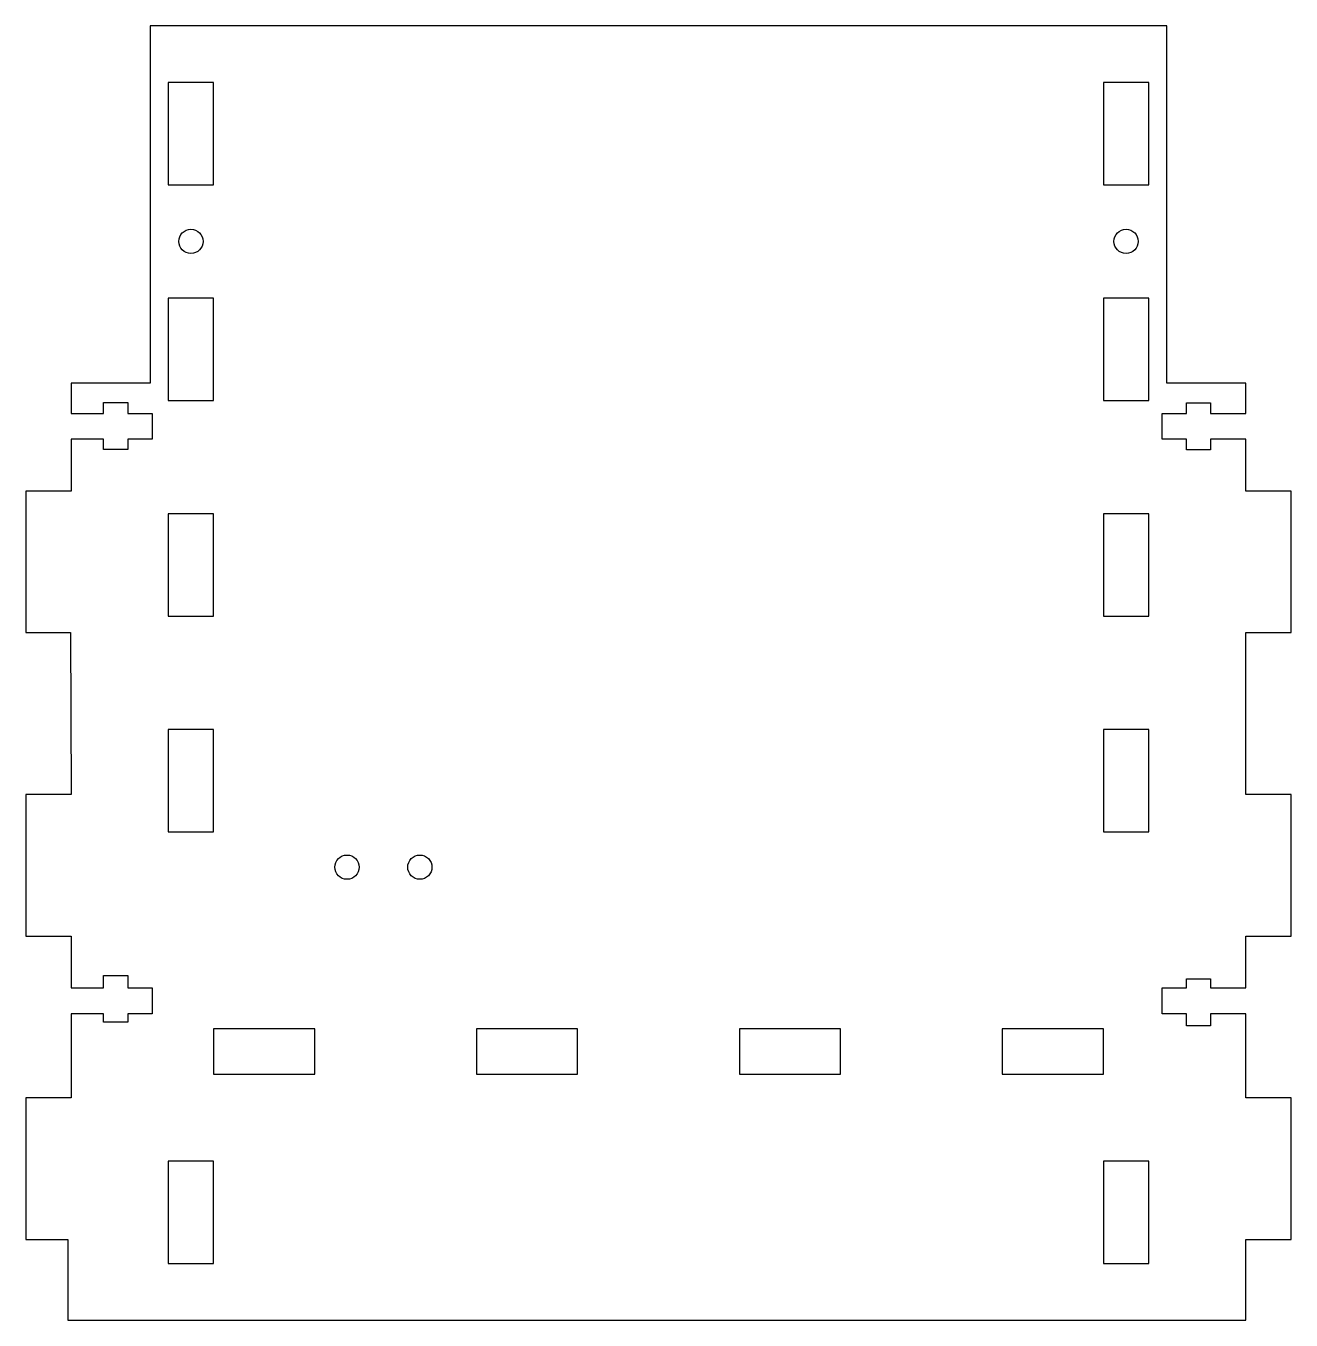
# Model space of a CAD drawing. Header units: inches. Extents: x 30 to 186, y 60 to 220.
import ezdxf

# ---------------------------------------------------------------- set-up
doc = ezdxf.new("R2010")
doc.units = ezdxf.units.IN
doc.header["$MEASUREMENT"] = 0

# ---------------------------------------------------------------- blocks, each defined once
blk = doc.blocks.new('block 2')
at = {"color": 7, "lineweight": 25, "true_color": 0xffffff}
blk.add_open_spline([(167.25, 193.05), (167.25, 193.87), (166.58, 194.55), (165.75, 194.55), (164.92, 194.55), (164.25, 193.87), (164.25, 193.05), (164.25, 192.22), (164.92, 191.55), (165.75, 191.55), (166.58, 191.55), (167.25, 192.22), (167.25, 193.05), (167.25, 193.05), (167.25, 193.05), (167.25, 193.05)], degree=3, knots=[0, 0, 0, 0, 1, 1, 1, 2, 2, 2, 3, 3, 3, 4, 4, 4, 5, 5, 5, 5], dxfattribs=at)
blk = doc.blocks.new('block 3')
at = {"color": 7, "lineweight": 25, "true_color": 0xffffff}
blk.add_open_spline([(51.65, 193.05), (51.65, 193.87), (50.98, 194.55), (50.15, 194.55), (49.32, 194.55), (48.65, 193.87), (48.65, 193.05), (48.65, 192.22), (49.32, 191.55), (50.15, 191.55), (50.98, 191.55), (51.65, 192.22), (51.65, 193.05), (51.65, 193.05), (51.65, 193.05), (51.65, 193.05)], degree=3, knots=[0, 0, 0, 0, 1, 1, 1, 2, 2, 2, 3, 3, 3, 4, 4, 4, 5, 5, 5, 5], dxfattribs=at)
blk = doc.blocks.new('block 4')
at = {"color": 7, "lineweight": 25, "true_color": 0xffffff}
blk.add_open_spline([(79.95, 115.7), (79.95, 116.53), (79.28, 117.2), (78.45, 117.2), (77.62, 117.2), (76.95, 116.53), (76.95, 115.7), (76.95, 114.87), (77.62, 114.2), (78.45, 114.2), (79.28, 114.2), (79.95, 114.87), (79.95, 115.7), (79.95, 115.7), (79.95, 115.7), (79.95, 115.7)], degree=3, knots=[0, 0, 0, 0, 1, 1, 1, 2, 2, 2, 3, 3, 3, 4, 4, 4, 5, 5, 5, 5], dxfattribs=at)
blk = doc.blocks.new('block 5')
at = {"color": 7, "lineweight": 25, "true_color": 0xffffff}
blk.add_open_spline([(70.95, 115.7), (70.95, 116.53), (70.28, 117.2), (69.45, 117.2), (68.62, 117.2), (67.95, 116.53), (67.95, 115.7), (67.95, 114.87), (68.62, 114.2), (69.45, 114.2), (70.28, 114.2), (70.95, 114.87), (70.95, 115.7), (70.95, 115.7), (70.95, 115.7), (70.95, 115.7)], degree=3, knots=[0, 0, 0, 0, 1, 1, 1, 2, 2, 2, 3, 3, 3, 4, 4, 4, 5, 5, 5, 5], dxfattribs=at)
blk = doc.blocks.new('block 6')
at = {"color": 7, "lineweight": 25, "true_color": 0xffffff}
blk.add_lwpolyline([(45.1, 175.54), (35.35, 175.54)], dxfattribs=at)
blk = doc.blocks.new('block 7')
at = {"color": 7, "lineweight": 25, "true_color": 0xffffff}
blk.add_lwpolyline([(35.35, 175.54), (35.35, 171.79)], dxfattribs=at)
blk = doc.blocks.new('block 8')
at = {"color": 7, "lineweight": 25, "true_color": 0xffffff}
blk.add_lwpolyline([(35.35, 171.79), (39.35, 171.79)], dxfattribs=at)
blk = doc.blocks.new('block 9')
at = {"color": 7, "lineweight": 25, "true_color": 0xffffff}
blk.add_lwpolyline([(39.35, 171.79), (39.35, 173.14)], dxfattribs=at)
blk = doc.blocks.new('block 10')
at = {"color": 7, "lineweight": 25, "true_color": 0xffffff}
blk.add_lwpolyline([(39.35, 173.14), (42.35, 173.14)], dxfattribs=at)
blk = doc.blocks.new('block 11')
at = {"color": 7, "lineweight": 25, "true_color": 0xffffff}
blk.add_lwpolyline([(42.35, 173.14), (42.35, 171.79)], dxfattribs=at)
blk = doc.blocks.new('block 12')
at = {"color": 7, "lineweight": 25, "true_color": 0xffffff}
blk.add_lwpolyline([(42.35, 171.79), (45.35, 171.79)], dxfattribs=at)
blk = doc.blocks.new('block 13')
at = {"color": 7, "lineweight": 25, "true_color": 0xffffff}
blk.add_lwpolyline([(45.35, 171.79), (45.35, 168.59)], dxfattribs=at)
blk = doc.blocks.new('block 14')
at = {"color": 7, "lineweight": 25, "true_color": 0xffffff}
blk.add_lwpolyline([(45.35, 168.59), (42.35, 168.59)], dxfattribs=at)
blk = doc.blocks.new('block 15')
at = {"color": 7, "lineweight": 25, "true_color": 0xffffff}
blk.add_lwpolyline([(42.35, 168.59), (42.35, 167.34)], dxfattribs=at)
blk = doc.blocks.new('block 16')
at = {"color": 7, "lineweight": 25, "true_color": 0xffffff}
blk.add_lwpolyline([(42.35, 167.34), (39.35, 167.34)], dxfattribs=at)
blk = doc.blocks.new('block 17')
at = {"color": 7, "lineweight": 25, "true_color": 0xffffff}
blk.add_lwpolyline([(39.35, 167.34), (39.35, 168.59)], dxfattribs=at)
blk = doc.blocks.new('block 18')
at = {"color": 7, "lineweight": 25, "true_color": 0xffffff}
blk.add_lwpolyline([(39.35, 168.59), (35.35, 168.59)], dxfattribs=at)
blk = doc.blocks.new('block 19')
at = {"color": 7, "lineweight": 25, "true_color": 0xffffff}
blk.add_lwpolyline([(35.35, 168.59), (35.35, 162.19)], dxfattribs=at)
blk = doc.blocks.new('block 20')
at = {"color": 7, "lineweight": 25, "true_color": 0xffffff}
blk.add_lwpolyline([(35.35, 162.19), (29.75, 162.19)], dxfattribs=at)
blk = doc.blocks.new('block 21')
at = {"color": 7, "lineweight": 25, "true_color": 0xffffff}
blk.add_lwpolyline([(29.75, 162.19), (29.75, 144.69)], dxfattribs=at)
blk = doc.blocks.new('block 22')
at = {"color": 7, "lineweight": 25, "true_color": 0xffffff}
blk.add_lwpolyline([(29.75, 144.69), (35.27, 144.69)], dxfattribs=at)
blk = doc.blocks.new('block 23')
at = {"color": 7, "lineweight": 25, "true_color": 0xffffff}
blk.add_lwpolyline([(35.27, 144.69), (35.35, 124.69)], dxfattribs=at)
blk = doc.blocks.new('block 24')
at = {"color": 7, "lineweight": 25, "true_color": 0xffffff}
blk.add_lwpolyline([(35.35, 124.69), (29.75, 124.69)], dxfattribs=at)
blk = doc.blocks.new('block 25')
at = {"color": 7, "lineweight": 25, "true_color": 0xffffff}
blk.add_lwpolyline([(29.75, 124.69), (29.75, 107.19)], dxfattribs=at)
blk = doc.blocks.new('block 26')
at = {"color": 7, "lineweight": 25, "true_color": 0xffffff}
blk.add_lwpolyline([(29.75, 107.19), (35.35, 107.19)], dxfattribs=at)
blk = doc.blocks.new('block 27')
at = {"color": 7, "lineweight": 25, "true_color": 0xffffff}
blk.add_lwpolyline([(35.35, 107.19), (35.35, 100.79)], dxfattribs=at)
blk = doc.blocks.new('block 28')
at = {"color": 7, "lineweight": 25, "true_color": 0xffffff}
blk.add_lwpolyline([(35.35, 100.79), (39.35, 100.79)], dxfattribs=at)
blk = doc.blocks.new('block 29')
at = {"color": 7, "lineweight": 25, "true_color": 0xffffff}
blk.add_lwpolyline([(39.35, 100.79), (39.35, 102.32)], dxfattribs=at)
blk = doc.blocks.new('block 30')
at = {"color": 7, "lineweight": 25, "true_color": 0xffffff}
blk.add_lwpolyline([(39.35, 102.32), (42.35, 102.32)], dxfattribs=at)
blk = doc.blocks.new('block 31')
at = {"color": 7, "lineweight": 25, "true_color": 0xffffff}
blk.add_lwpolyline([(42.35, 102.32), (42.35, 100.79)], dxfattribs=at)
blk = doc.blocks.new('block 32')
at = {"color": 7, "lineweight": 25, "true_color": 0xffffff}
blk.add_lwpolyline([(42.35, 100.79), (45.35, 100.79)], dxfattribs=at)
blk = doc.blocks.new('block 33')
at = {"color": 7, "lineweight": 25, "true_color": 0xffffff}
blk.add_lwpolyline([(45.35, 100.79), (45.35, 97.59)], dxfattribs=at)
blk = doc.blocks.new('block 34')
at = {"color": 7, "lineweight": 25, "true_color": 0xffffff}
blk.add_lwpolyline([(45.35, 97.59), (42.35, 97.59)], dxfattribs=at)
blk = doc.blocks.new('block 35')
at = {"color": 7, "lineweight": 25, "true_color": 0xffffff}
blk.add_lwpolyline([(42.35, 97.59), (42.35, 96.53)], dxfattribs=at)
blk = doc.blocks.new('block 36')
at = {"color": 7, "lineweight": 25, "true_color": 0xffffff}
blk.add_lwpolyline([(42.35, 96.53), (39.35, 96.53)], dxfattribs=at)
blk = doc.blocks.new('block 37')
at = {"color": 7, "lineweight": 25, "true_color": 0xffffff}
blk.add_lwpolyline([(39.35, 96.53), (39.35, 97.59)], dxfattribs=at)
blk = doc.blocks.new('block 38')
at = {"color": 7, "lineweight": 25, "true_color": 0xffffff}
blk.add_lwpolyline([(39.35, 97.59), (35.35, 97.59)], dxfattribs=at)
blk = doc.blocks.new('block 39')
at = {"color": 7, "lineweight": 25, "true_color": 0xffffff}
blk.add_lwpolyline([(35.35, 97.59), (35.35, 87.19)], dxfattribs=at)
blk = doc.blocks.new('block 40')
at = {"color": 7, "lineweight": 25, "true_color": 0xffffff}
blk.add_lwpolyline([(35.35, 87.19), (29.75, 87.19)], dxfattribs=at)
blk = doc.blocks.new('block 41')
at = {"color": 7, "lineweight": 25, "true_color": 0xffffff}
blk.add_lwpolyline([(29.75, 87.19), (29.75, 69.69)], dxfattribs=at)
blk = doc.blocks.new('block 42')
at = {"color": 7, "lineweight": 25, "true_color": 0xffffff}
blk.add_lwpolyline([(29.75, 69.69), (34.95, 69.69)], dxfattribs=at)
blk = doc.blocks.new('block 43')
at = {"color": 7, "lineweight": 25, "true_color": 0xffffff}
blk.add_lwpolyline([(34.95, 69.69), (34.95, 59.71)], dxfattribs=at)
blk = doc.blocks.new('block 44')
at = {"color": 7, "lineweight": 25, "true_color": 0xffffff}
blk.add_lwpolyline([(34.95, 59.71), (180.55, 59.71)], dxfattribs=at)
blk = doc.blocks.new('block 45')
at = {"color": 7, "lineweight": 25, "true_color": 0xffffff}
blk.add_lwpolyline([(180.55, 59.71), (180.55, 69.69)], dxfattribs=at)
blk = doc.blocks.new('block 46')
at = {"color": 7, "lineweight": 25, "true_color": 0xffffff}
blk.add_lwpolyline([(180.55, 69.69), (186.15, 69.69)], dxfattribs=at)
blk = doc.blocks.new('block 47')
at = {"color": 7, "lineweight": 25, "true_color": 0xffffff}
blk.add_lwpolyline([(186.15, 69.69), (186.15, 87.19)], dxfattribs=at)
blk = doc.blocks.new('block 48')
at = {"color": 7, "lineweight": 25, "true_color": 0xffffff}
blk.add_lwpolyline([(186.15, 87.19), (180.55, 87.19)], dxfattribs=at)
blk = doc.blocks.new('block 49')
at = {"color": 7, "lineweight": 25, "true_color": 0xffffff}
blk.add_lwpolyline([(180.55, 87.19), (180.55, 97.59)], dxfattribs=at)
blk = doc.blocks.new('block 50')
at = {"color": 7, "lineweight": 25, "true_color": 0xffffff}
blk.add_lwpolyline([(180.55, 97.59), (176.2, 97.59)], dxfattribs=at)
blk = doc.blocks.new('block 51')
at = {"color": 7, "lineweight": 25, "true_color": 0xffffff}
blk.add_lwpolyline([(176.2, 97.59), (176.2, 96.1)], dxfattribs=at)
blk = doc.blocks.new('block 52')
at = {"color": 7, "lineweight": 25, "true_color": 0xffffff}
blk.add_lwpolyline([(176.2, 96.1), (173.2, 96.1)], dxfattribs=at)
blk = doc.blocks.new('block 53')
at = {"color": 7, "lineweight": 25, "true_color": 0xffffff}
blk.add_lwpolyline([(173.2, 96.1), (173.2, 97.59)], dxfattribs=at)
blk = doc.blocks.new('block 54')
at = {"color": 7, "lineweight": 25, "true_color": 0xffffff}
blk.add_lwpolyline([(173.2, 97.59), (170.2, 97.59)], dxfattribs=at)
blk = doc.blocks.new('block 55')
at = {"color": 7, "lineweight": 25, "true_color": 0xffffff}
blk.add_lwpolyline([(170.2, 97.59), (170.2, 100.79)], dxfattribs=at)
blk = doc.blocks.new('block 56')
at = {"color": 7, "lineweight": 25, "true_color": 0xffffff}
blk.add_lwpolyline([(170.2, 100.79), (173.2, 100.79)], dxfattribs=at)
blk = doc.blocks.new('block 57')
at = {"color": 7, "lineweight": 25, "true_color": 0xffffff}
blk.add_lwpolyline([(173.2, 100.79), (173.2, 101.9)], dxfattribs=at)
blk = doc.blocks.new('block 58')
at = {"color": 7, "lineweight": 25, "true_color": 0xffffff}
blk.add_lwpolyline([(173.2, 101.9), (176.2, 101.9)], dxfattribs=at)
blk = doc.blocks.new('block 59')
at = {"color": 7, "lineweight": 25, "true_color": 0xffffff}
blk.add_lwpolyline([(176.2, 101.9), (176.2, 100.79)], dxfattribs=at)
blk = doc.blocks.new('block 60')
at = {"color": 7, "lineweight": 25, "true_color": 0xffffff}
blk.add_lwpolyline([(176.2, 100.79), (180.55, 100.79)], dxfattribs=at)
blk = doc.blocks.new('block 61')
at = {"color": 7, "lineweight": 25, "true_color": 0xffffff}
blk.add_lwpolyline([(180.55, 100.79), (180.55, 107.19)], dxfattribs=at)
blk = doc.blocks.new('block 62')
at = {"color": 7, "lineweight": 25, "true_color": 0xffffff}
blk.add_lwpolyline([(180.55, 107.19), (186.15, 107.19)], dxfattribs=at)
blk = doc.blocks.new('block 63')
at = {"color": 7, "lineweight": 25, "true_color": 0xffffff}
blk.add_lwpolyline([(186.15, 107.19), (186.15, 124.69)], dxfattribs=at)
blk = doc.blocks.new('block 64')
at = {"color": 7, "lineweight": 25, "true_color": 0xffffff}
blk.add_lwpolyline([(186.15, 124.69), (180.55, 124.69)], dxfattribs=at)
blk = doc.blocks.new('block 65')
at = {"color": 7, "lineweight": 25, "true_color": 0xffffff}
blk.add_lwpolyline([(180.55, 124.69), (180.55, 144.69)], dxfattribs=at)
blk = doc.blocks.new('block 66')
at = {"color": 7, "lineweight": 25, "true_color": 0xffffff}
blk.add_lwpolyline([(180.55, 144.69), (186.15, 144.69)], dxfattribs=at)
blk = doc.blocks.new('block 67')
at = {"color": 7, "lineweight": 25, "true_color": 0xffffff}
blk.add_lwpolyline([(186.15, 144.69), (186.15, 162.19)], dxfattribs=at)
blk = doc.blocks.new('block 68')
at = {"color": 7, "lineweight": 25, "true_color": 0xffffff}
blk.add_lwpolyline([(186.15, 162.19), (180.55, 162.19)], dxfattribs=at)
blk = doc.blocks.new('block 69')
at = {"color": 7, "lineweight": 25, "true_color": 0xffffff}
blk.add_lwpolyline([(180.55, 162.19), (180.55, 168.59)], dxfattribs=at)
blk = doc.blocks.new('block 70')
at = {"color": 7, "lineweight": 25, "true_color": 0xffffff}
blk.add_lwpolyline([(180.55, 168.59), (176.2, 168.59)], dxfattribs=at)
blk = doc.blocks.new('block 71')
at = {"color": 7, "lineweight": 25, "true_color": 0xffffff}
blk.add_lwpolyline([(176.2, 168.59), (176.2, 167.29)], dxfattribs=at)
blk = doc.blocks.new('block 72')
at = {"color": 7, "lineweight": 25, "true_color": 0xffffff}
blk.add_lwpolyline([(176.2, 167.29), (173.2, 167.29)], dxfattribs=at)
blk = doc.blocks.new('block 73')
at = {"color": 7, "lineweight": 25, "true_color": 0xffffff}
blk.add_lwpolyline([(173.2, 167.29), (173.2, 168.59)], dxfattribs=at)
blk = doc.blocks.new('block 74')
at = {"color": 7, "lineweight": 25, "true_color": 0xffffff}
blk.add_lwpolyline([(173.2, 168.59), (170.2, 168.59)], dxfattribs=at)
blk = doc.blocks.new('block 75')
at = {"color": 7, "lineweight": 25, "true_color": 0xffffff}
blk.add_lwpolyline([(170.2, 168.59), (170.2, 171.79)], dxfattribs=at)
blk = doc.blocks.new('block 76')
at = {"color": 7, "lineweight": 25, "true_color": 0xffffff}
blk.add_lwpolyline([(170.2, 171.79), (173.2, 171.79)], dxfattribs=at)
blk = doc.blocks.new('block 77')
at = {"color": 7, "lineweight": 25, "true_color": 0xffffff}
blk.add_lwpolyline([(173.2, 171.79), (173.2, 173.09)], dxfattribs=at)
blk = doc.blocks.new('block 78')
at = {"color": 7, "lineweight": 25, "true_color": 0xffffff}
blk.add_lwpolyline([(173.2, 173.09), (176.2, 173.09)], dxfattribs=at)
blk = doc.blocks.new('block 79')
at = {"color": 7, "lineweight": 25, "true_color": 0xffffff}
blk.add_lwpolyline([(176.2, 173.09), (176.2, 171.79)], dxfattribs=at)
blk = doc.blocks.new('block 80')
at = {"color": 7, "lineweight": 25, "true_color": 0xffffff}
blk.add_lwpolyline([(176.2, 171.79), (180.55, 171.79)], dxfattribs=at)
blk = doc.blocks.new('block 81')
at = {"color": 7, "lineweight": 25, "true_color": 0xffffff}
blk.add_lwpolyline([(180.55, 171.79), (180.55, 175.54)], dxfattribs=at)
blk = doc.blocks.new('block 82')
at = {"color": 7, "lineweight": 25, "true_color": 0xffffff}
blk.add_lwpolyline([(180.55, 175.54), (170.8, 175.54)], dxfattribs=at)
blk = doc.blocks.new('block 83')
at = {"color": 7, "lineweight": 25, "true_color": 0xffffff}
blk.add_lwpolyline([(170.8, 175.54), (170.8, 219.69)], dxfattribs=at)
blk = doc.blocks.new('block 84')
at = {"color": 7, "lineweight": 25, "true_color": 0xffffff}
blk.add_lwpolyline([(170.8, 219.69), (45.1, 219.69)], dxfattribs=at)
blk = doc.blocks.new('block 85')
at = {"color": 7, "lineweight": 25, "true_color": 0xffffff}
blk.add_lwpolyline([(45.1, 219.69), (45.1, 175.54)], dxfattribs=at)
blk = doc.blocks.new('block 86')
at = {"color": 7, "lineweight": 25, "true_color": 0xffffff}
blk.add_lwpolyline([(168.55, 132.71), (162.95, 132.71), (162.95, 120.05), (168.55, 120.05), (168.55, 132.71)], dxfattribs=at)
blk = doc.blocks.new('block 87')
at = {"color": 7, "lineweight": 25, "true_color": 0xffffff}
blk.add_lwpolyline([(168.55, 212.71), (162.95, 212.71), (162.95, 200.05), (168.55, 200.05), (168.55, 212.71)], dxfattribs=at)
blk = doc.blocks.new('block 88')
at = {"color": 7, "lineweight": 25, "true_color": 0xffffff}
blk.add_lwpolyline([(168.55, 186.05), (162.95, 186.05), (162.95, 173.38), (168.55, 173.38), (168.55, 186.05)], dxfattribs=at)
blk = doc.blocks.new('block 89')
at = {"color": 7, "lineweight": 25, "true_color": 0xffffff}
blk.add_lwpolyline([(168.55, 159.38), (162.95, 159.38), (162.95, 146.71), (168.55, 146.71), (168.55, 159.38)], dxfattribs=at)
blk = doc.blocks.new('block 90')
at = {"color": 7, "lineweight": 25, "true_color": 0xffffff}
blk.add_lwpolyline([(52.95, 90.1), (65.45, 90.1), (65.45, 95.7), (52.95, 95.7), (52.95, 90.1)], dxfattribs=at)
blk = doc.blocks.new('block 91')
at = {"color": 7, "lineweight": 25, "true_color": 0xffffff}
blk.add_lwpolyline([(117.95, 90.1), (130.45, 90.1), (130.45, 95.7), (117.95, 95.7), (117.95, 90.1)], dxfattribs=at)
blk = doc.blocks.new('block 92')
at = {"color": 7, "lineweight": 25, "true_color": 0xffffff}
blk.add_lwpolyline([(168.55, 79.38), (162.95, 79.38), (162.95, 66.71), (168.55, 66.71), (168.55, 79.38)], dxfattribs=at)
blk = doc.blocks.new('block 93')
at = {"color": 7, "lineweight": 25, "true_color": 0xffffff}
blk.add_lwpolyline([(150.45, 90.1), (162.95, 90.1), (162.95, 95.7), (150.45, 95.7), (150.45, 90.1)], dxfattribs=at)
blk = doc.blocks.new('block 94')
at = {"color": 7, "lineweight": 25, "true_color": 0xffffff}
blk.add_lwpolyline([(47.35, 173.38), (52.95, 173.38), (52.95, 186.05), (47.35, 186.05), (47.35, 173.38)], dxfattribs=at)
blk = doc.blocks.new('block 95')
at = {"color": 7, "lineweight": 25, "true_color": 0xffffff}
blk.add_lwpolyline([(85.45, 90.1), (97.95, 90.1), (97.95, 95.7), (85.45, 95.7), (85.45, 90.1)], dxfattribs=at)
blk = doc.blocks.new('block 96')
at = {"color": 7, "lineweight": 25, "true_color": 0xffffff}
blk.add_lwpolyline([(47.35, 146.71), (52.95, 146.71), (52.95, 159.38), (47.35, 159.38), (47.35, 146.71)], dxfattribs=at)
blk = doc.blocks.new('block 97')
at = {"color": 7, "lineweight": 25, "true_color": 0xffffff}
blk.add_lwpolyline([(47.35, 66.71), (52.95, 66.71), (52.95, 79.38), (47.35, 79.38), (47.35, 66.71)], dxfattribs=at)
blk = doc.blocks.new('block 98')
at = {"color": 7, "lineweight": 25, "true_color": 0xffffff}
blk.add_lwpolyline([(47.35, 200.05), (52.95, 200.05), (52.95, 212.71), (47.35, 212.71), (47.35, 200.05)], dxfattribs=at)
blk = doc.blocks.new('block 99')
at = {"color": 7, "lineweight": 25, "true_color": 0xffffff}
blk.add_lwpolyline([(47.35, 120.05), (52.95, 120.05), (52.95, 132.71), (47.35, 132.71), (47.35, 120.05)], dxfattribs=at)

msp = doc.modelspace()

# ---------------------------------------------------------------- block references
for name in ['block 84', 'block 85', 'block 83', 'block 98', 'block 87', 'block 3', 'block 2', 'block 94', 'block 88', 'block 6', 'block 7', 'block 82', 'block 81', 'block 9', 'block 10', 'block 11', 'block 77', 'block 78', 'block 79', 'block 8', 'block 12', 'block 13', 'block 75', 'block 76', 'block 80', 'block 18', 'block 19', 'block 17', 'block 14', 'block 15', 'block 74', 'block 73', 'block 70', 'block 71', 'block 69', 'block 16', 'block 72', 'block 20', 'block 21', 'block 68', 'block 67', 'block 96', 'block 89', 'block 22', 'block 23', 'block 65', 'block 66', 'block 99', 'block 86', 'block 24', 'block 25', 'block 64', 'block 63', 'block 5', 'block 4', 'block 26', 'block 27', 'block 61', 'block 62', 'block 28', 'block 29', 'block 30', 'block 31', 'block 32', 'block 33', 'block 55', 'block 56', 'block 57', 'block 58', 'block 59', 'block 60', 'block 38', 'block 39', 'block 37', 'block 34', 'block 35', 'block 54', 'block 53', 'block 50', 'block 51', 'block 49', 'block 36', 'block 52', 'block 90', 'block 95', 'block 91', 'block 93', 'block 40', 'block 41', 'block 48', 'block 47', 'block 97', 'block 92', 'block 42', 'block 43', 'block 45', 'block 46', 'block 44']:
    msp.add_blockref(name, (0, 0))

doc.saveas('drawing.dxf')
